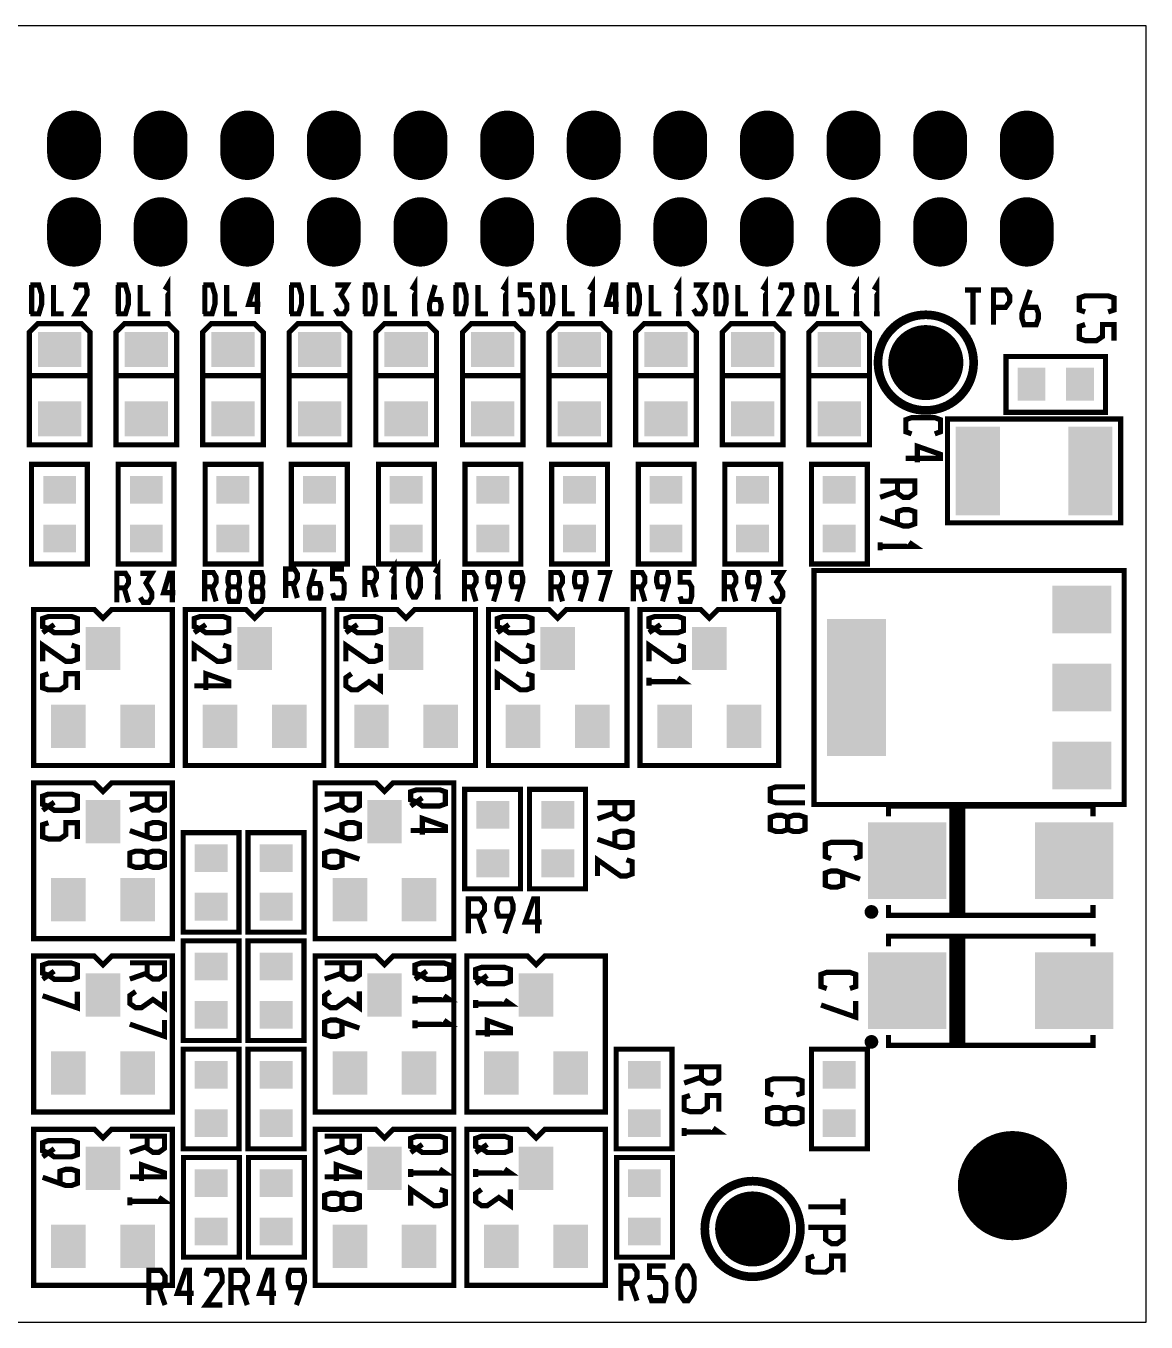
# Model space of a CAD drawing. Extents: x 40 to 180, y 103 to 200.
# Drawn here: x 147.41 to 180.26, y 162.45 to 200.45 of the extents above; entities that cross this region are included whole.
import ezdxf

# ---------------------------------------------------------------- set-up
doc = ezdxf.new("R2010")
doc.units = 0
doc.header["$MEASUREMENT"] = 0
doc.layers.get('0').update_dxf_attribs({"linetype": 'CONTINUOUS'})
for name, color, linetype in [('25-335-0_DRD', 7, 'CONTINUOUS'), ('25-335-0_SMT', 253, 'CONTINUOUS'), ('25-335-0_SST', 1, 'CONTINUOUS'), ('THRUHOLE_NPT', 13, 'CONTINUOUS')]:
    doc.layers.add(name, color=color, linetype=linetype)

# ---------------------------------------------------------------- blocks, each defined once
blk = doc.blocks.new('RECTANGLE_2')
blk.add_solid([(0.4826, 0.4064), (0.4826, -0.4064), (-0.4826, 0.4064), (-0.4826, -0.4064)])
blk = doc.blocks.new('RECTANGLE_3')
blk.add_solid([(0.6477, 1.30048), (0.6477, -1.30048), (-0.6477, 1.30048), (-0.6477, -1.30048)])
blk = doc.blocks.new('RECTANGLE_4')
blk.add_solid([(0.4064, 0.4826), (0.4064, -0.4826), (-0.4064, 0.4826), (-0.4064, -0.4826)])
blk = doc.blocks.new('RECTANGLE_5')
blk.add_solid([(1.14935, 1.12522), (1.14935, -1.12522), (-1.14935, 1.12522), (-1.14935, -1.12522)])
blk = doc.blocks.new('RECTANGLE_6')
blk.add_solid([(0.63627, 0.51308), (0.63627, -0.51308), (-0.63627, 0.51308), (-0.63627, -0.51308)])
blk = doc.blocks.new('OBLONG_13')
at = {"const_width": 1.5748}
blk.add_lwpolyline([(0, 0.2286), (0, -0.2286)], dxfattribs=at)
at = {"const_width": 0.7874}
for points in [[(-0.3937, 0.2286, 1), (0.3937, 0.2286, 1)], [(-0.3937, -0.2286, 1), (0.3937, -0.2286, 1)]]:
    blk.add_lwpolyline(points, format="xyb", close=True, dxfattribs=at)
blk = doc.blocks.new('RECTANGLE_17')
blk.add_solid([(0.508, 0.635), (0.508, -0.635), (-0.508, 0.635), (-0.508, -0.635)])
blk = doc.blocks.new('ROUND_19')
at = {"const_width": 1.09982}
blk.add_lwpolyline([(-0.54991, 0, 1), (0.54991, 0, 1)], format="xyb", close=True, dxfattribs=at)
blk = doc.blocks.new('RECTANGLE_22')
blk.add_solid([(0.8636, 2.0066), (0.8636, -2.0066), (-0.8636, 2.0066), (-0.8636, -2.0066)])
blk = doc.blocks.new('RECTANGLE_25')
blk.add_solid([(0.8636, 0.6985), (0.8636, -0.6985), (-0.8636, 0.6985), (-0.8636, -0.6985)])
blk = doc.blocks.new('ROUND_1')
at = {"const_width": 1.6002}
blk.add_lwpolyline([(-0.8001, 0, 1), (0.8001, 0, 1)], format="xyb", close=True, dxfattribs=at)

msp = doc.modelspace()

# ---------------------------------------------------------------- linework, layer by layer
at = {"layer": '25-335-0_DRD'}
for p, q in [((180.259, 200.451), (40.259, 200.451)), ((180.259, 162.45), (180.259, 200.451)), ((40.259, 162.45), (180.259, 162.45))]:
    msp.add_line(p, q, dxfattribs=at)
at = {"layer": '25-335-0_SST', "const_width": 0.152}
for points in [[(151.572, 192.008), (151.572, 192.854), (151.488, 192.714)], [(158.811, 192.008), (158.811, 192.854), (158.727, 192.714)], [(161.478, 192.008), (161.478, 192.854), (161.394, 192.714)], [(164.018, 192.008), (164.018, 192.854), (163.934, 192.714)], [(166.558, 192.008), (166.558, 192.854), (166.474, 192.714)], [(169.098, 192.008), (169.098, 192.854), (169.014, 192.714)], [(171.765, 192.008), (171.765, 192.854), (171.681, 192.714)], [(172.365, 192.008), (172.365, 192.854), (172.281, 192.714)], [(147.534, 192.008), (147.788, 192.008), (147.872, 192.29), (147.872, 192.572), (147.788, 192.854), (147.534, 192.854)], [(147.577, 192.008), (147.577, 192.854)], [(148.517, 192.008), (148.219, 192.008), (148.219, 192.854)], [(149.202, 192.008), (148.862, 192.008), (149.202, 192.572), (149.202, 192.714), (149.159, 192.854), (148.905, 192.854), (148.862, 192.714)], [(150.074, 192.008), (150.328, 192.008), (150.412, 192.29), (150.412, 192.572), (150.328, 192.854), (150.074, 192.854)], [(150.117, 192.008), (150.117, 192.854)], [(151.057, 192.008), (150.759, 192.008), (150.759, 192.854)], [(152.614, 192.008), (152.868, 192.008), (152.952, 192.29), (152.952, 192.572), (152.868, 192.854), (152.614, 192.854)], [(152.657, 192.008), (152.657, 192.854)], [(153.597, 192.008), (153.299, 192.008), (153.299, 192.854)], [(154.282, 192.29), (153.942, 192.29), (154.112, 192.854), (154.196, 192.854), (154.196, 192.008)], [(155.154, 192.008), (155.408, 192.008), (155.492, 192.29), (155.492, 192.572), (155.408, 192.854), (155.154, 192.854)], [(155.197, 192.008), (155.197, 192.854)], [(156.137, 192.008), (155.839, 192.008), (155.839, 192.854)], [(156.482, 192.15), (156.568, 192.008), (156.736, 192.008), (156.822, 192.15), (156.822, 192.29), (156.652, 192.572), (156.822, 192.854), (156.482, 192.854)], [(157.313, 192.008), (157.567, 192.008), (157.651, 192.29), (157.651, 192.572), (157.567, 192.854), (157.313, 192.854)], [(157.356, 192.008), (157.356, 192.854)], [(158.296, 192.008), (157.998, 192.008), (157.998, 192.854)], [(159.284, 192.432), (159.538, 192.432), (159.581, 192.29), (159.581, 192.15), (159.538, 192.008), (159.284, 192.008), (159.243, 192.15), (159.243, 192.29), (159.411, 192.854)], [(159.98, 192.008), (160.234, 192.008), (160.318, 192.29), (160.318, 192.572), (160.234, 192.854), (159.98, 192.854)], [(160.023, 192.008), (160.023, 192.854)], [(160.963, 192.008), (160.665, 192.008), (160.665, 192.854)], [(161.91, 192.15), (161.951, 192.008), (162.205, 192.008), (162.248, 192.15), (162.248, 192.432), (162.164, 192.572), (161.91, 192.572), (161.91, 192.854), (162.248, 192.854)], [(162.52, 192.008), (162.774, 192.008), (162.858, 192.29), (162.858, 192.572), (162.774, 192.854), (162.52, 192.854)], [(162.563, 192.008), (162.563, 192.854)], [(163.503, 192.008), (163.205, 192.008), (163.205, 192.854)], [(164.788, 192.29), (164.45, 192.29), (164.618, 192.854), (164.704, 192.854), (164.704, 192.008)], [(165.06, 192.008), (165.314, 192.008), (165.398, 192.29), (165.398, 192.572), (165.314, 192.854), (165.06, 192.854)], [(165.103, 192.008), (165.103, 192.854)], [(166.043, 192.008), (165.745, 192.008), (165.745, 192.854)], [(166.99, 192.15), (167.074, 192.008), (167.244, 192.008), (167.328, 192.15), (167.328, 192.29), (167.158, 192.572), (167.328, 192.854), (166.99, 192.854)], [(167.6, 192.008), (167.854, 192.008), (167.938, 192.29), (167.938, 192.572), (167.854, 192.854), (167.6, 192.854)], [(167.643, 192.008), (167.643, 192.854)], [(168.583, 192.008), (168.285, 192.008), (168.285, 192.854)], [(169.868, 192.008), (169.53, 192.008), (169.868, 192.572), (169.868, 192.714), (169.825, 192.854), (169.571, 192.854), (169.53, 192.714)], [(170.267, 192.008), (170.521, 192.008), (170.605, 192.29), (170.605, 192.572), (170.521, 192.854), (170.267, 192.854)], [(170.31, 192.008), (170.31, 192.854)], [(171.25, 192.008), (170.952, 192.008), (170.952, 192.854)], [(175.42, 192.709), (174.945, 192.709)], [(175.182, 191.693), (175.182, 192.709)], [(175.784, 192.201), (176.139, 192.201), (176.259, 192.371), (176.259, 192.539), (176.139, 192.709), (175.784, 192.709), (175.784, 191.693)], [(176.68, 192.201), (177.036, 192.201), (177.097, 192.031), (177.097, 191.863), (177.036, 191.693), (176.68, 191.693), (176.622, 191.863), (176.622, 192.031), (176.858, 192.709)], [(178.471, 192.064), (178.301, 192.122), (178.301, 192.478), (178.471, 192.536), (179.147, 192.536), (179.317, 192.478), (179.317, 192.122), (179.147, 192.064)], [(151.656, 192.008), (151.488, 192.008)], [(158.895, 192.008), (158.727, 192.008)], [(161.562, 192.008), (161.394, 192.008)], [(164.102, 192.008), (163.934, 192.008)], [(166.642, 192.008), (166.474, 192.008)], [(169.182, 192.008), (169.014, 192.008)], [(171.849, 192.008), (171.681, 192.008)], [(172.451, 192.008), (172.281, 192.008)], [(147.765, 191.723), (149.035, 191.723), (149.289, 191.469), (149.289, 188.167), (147.511, 188.167), (147.511, 191.469), (147.765, 191.723)], [(150.305, 191.723), (151.575, 191.723), (151.829, 191.469), (151.829, 188.167), (150.051, 188.167), (150.051, 191.469), (150.305, 191.723)], [(152.845, 191.723), (154.115, 191.723), (154.369, 191.469), (154.369, 188.167), (152.591, 188.167), (152.591, 191.469), (152.845, 191.723)], [(155.385, 191.723), (156.655, 191.723), (156.909, 191.469), (156.909, 188.167), (155.131, 188.167), (155.131, 191.469), (155.385, 191.723)], [(157.925, 191.723), (159.195, 191.723), (159.449, 191.469), (159.449, 188.167), (157.671, 188.167), (157.671, 191.469), (157.925, 191.723)], [(160.465, 191.723), (161.735, 191.723), (161.989, 191.469), (161.989, 188.167), (160.211, 188.167), (160.211, 191.469), (160.465, 191.723)], [(163.005, 191.723), (164.275, 191.723), (164.529, 191.469), (164.529, 188.167), (162.751, 188.167), (162.751, 191.469), (163.005, 191.723)], [(165.545, 191.723), (166.815, 191.723), (167.069, 191.469), (167.069, 188.167), (165.291, 188.167), (165.291, 191.469), (165.545, 191.723)], [(168.085, 191.723), (169.355, 191.723), (169.609, 191.469), (169.609, 188.167), (167.831, 188.167), (167.831, 191.469), (168.085, 191.723)], [(170.625, 191.723), (171.895, 191.723), (172.149, 191.469), (172.149, 188.167), (170.371, 188.167), (170.371, 191.469), (170.625, 191.723)], [(178.471, 191.698), (178.301, 191.639), (178.301, 191.284), (178.471, 191.225), (178.809, 191.225), (178.979, 191.342), (178.979, 191.698), (179.317, 191.698), (179.317, 191.225)], [(176.149, 189.12), (179.07, 189.12), (179.07, 190.758), (176.149, 190.758), (176.149, 189.12)], [(147.511, 190.199), (149.289, 190.199)], [(150.051, 190.199), (151.829, 190.199)], [(152.591, 190.199), (154.369, 190.199)], [(155.131, 190.199), (156.909, 190.199)], [(157.671, 190.199), (159.449, 190.199)], [(160.211, 190.199), (161.989, 190.199)], [(162.751, 190.199), (164.529, 190.199)], [(165.291, 190.199), (167.069, 190.199)], [(167.831, 190.199), (169.609, 190.199)], [(170.371, 190.199), (172.149, 190.199)], [(173.383, 188.49), (173.213, 188.551), (173.213, 188.906), (173.383, 188.965), (174.061, 188.965), (174.229, 188.906), (174.229, 188.551), (174.061, 188.49)], [(174.435, 188.548), (174.435, 185.881), (179.515, 185.881), (179.515, 188.929), (174.435, 188.929), (174.435, 188.548)], [(173.553, 187.652), (173.553, 188.127), (174.229, 187.89), (174.229, 187.771), (173.213, 187.771)], [(147.574, 187.596), (147.574, 184.675), (149.213, 184.675), (149.213, 187.596), (147.574, 187.596)], [(150.114, 187.596), (150.114, 184.675), (151.753, 184.675), (151.753, 187.596), (150.114, 187.596)], [(154.305, 184.675), (154.305, 187.596), (152.667, 187.596), (152.667, 184.675), (154.305, 184.675)], [(155.194, 187.596), (155.194, 184.675), (156.833, 184.675), (156.833, 187.596), (155.194, 187.596)], [(159.385, 184.675), (159.385, 187.596), (157.747, 187.596), (157.747, 184.675), (159.385, 184.675)], [(161.925, 184.675), (161.925, 187.596), (160.287, 187.596), (160.287, 184.675), (161.925, 184.675)], [(164.465, 184.675), (164.465, 187.596), (162.827, 187.596), (162.827, 184.675), (164.465, 184.675)], [(167.005, 184.675), (167.005, 187.596), (165.367, 187.596), (165.367, 184.675), (167.005, 184.675)], [(169.545, 184.675), (169.545, 187.596), (167.907, 187.596), (167.907, 184.675), (169.545, 184.675)], [(172.085, 184.675), (172.085, 187.596), (170.447, 187.596), (170.447, 184.675), (172.085, 184.675)], [(172.969, 187.106), (172.969, 186.75), (173.137, 186.631), (173.307, 186.631), (173.477, 186.75), (173.477, 187.106), (172.461, 187.106)], [(172.969, 186.808), (172.461, 186.631)], [(172.969, 185.853), (172.969, 186.209), (173.137, 186.267), (173.307, 186.267), (173.477, 186.209), (173.477, 185.853), (173.307, 185.792), (173.137, 185.792), (172.461, 186.031)], [(172.461, 185.074), (172.461, 185.31)], [(172.461, 185.193), (173.477, 185.193), (173.307, 185.31)], [(158.202, 183.707), (158.202, 184.555), (158.118, 184.413)], [(159.489, 183.707), (159.489, 184.555), (159.406, 184.413)], [(150.076, 183.976), (150.33, 183.976), (150.417, 184.116), (150.417, 184.258), (150.33, 184.4), (150.076, 184.4), (150.076, 183.552)], [(150.762, 183.694), (150.848, 183.552), (151.016, 183.552), (151.102, 183.694), (151.102, 183.834), (150.932, 184.116), (151.102, 184.4), (150.762, 184.4)], [(151.788, 183.834), (151.448, 183.834), (151.618, 184.4), (151.702, 184.4), (151.702, 183.552)], [(152.649, 184.004), (152.903, 184.004), (152.987, 184.144), (152.987, 184.286), (152.903, 184.428), (152.649, 184.428), (152.649, 183.58)], [(153.63, 184.004), (153.673, 184.144), (153.673, 184.286), (153.63, 184.428), (153.376, 184.428), (153.335, 184.286), (153.335, 184.144), (153.376, 184.004), (153.63, 184.004), (153.673, 183.862), (153.673, 183.722), (153.63, 183.58), (153.376, 183.58), (153.335, 183.722), (153.335, 183.862), (153.376, 184.004)], [(154.315, 184.004), (154.359, 184.144), (154.359, 184.286), (154.315, 184.428), (154.061, 184.428), (154.021, 184.286), (154.021, 184.144), (154.061, 184.004), (154.315, 184.004), (154.359, 183.862), (154.359, 183.722), (154.315, 183.58), (154.061, 183.58), (154.021, 183.722), (154.021, 183.862), (154.061, 184.004)], [(155.029, 184.103), (155.283, 184.103), (155.37, 184.243), (155.37, 184.385), (155.283, 184.527), (155.029, 184.527), (155.029, 183.679)], [(155.758, 184.103), (156.012, 184.103), (156.055, 183.961), (156.055, 183.821), (156.012, 183.679), (155.758, 183.679), (155.715, 183.821), (155.715, 183.961), (155.885, 184.527)], [(156.401, 183.821), (156.444, 183.679), (156.698, 183.679), (156.741, 183.821), (156.741, 184.103), (156.655, 184.243), (156.401, 184.243), (156.401, 184.527), (156.741, 184.527)], [(157.348, 184.131), (157.602, 184.131), (157.686, 184.271), (157.686, 184.413), (157.602, 184.555), (157.348, 184.555), (157.348, 183.707)], [(158.76, 183.707), (158.677, 183.849), (158.633, 183.989), (158.633, 184.271), (158.677, 184.413), (158.76, 184.555), (158.847, 184.555), (158.931, 184.413), (158.974, 184.271), (158.974, 183.989), (158.931, 183.849), (158.847, 183.707), (158.76, 183.707)], [(160.269, 184.004), (160.523, 184.004), (160.607, 184.144), (160.607, 184.286), (160.523, 184.428), (160.269, 184.428), (160.269, 183.58)], [(161.25, 184.004), (160.996, 184.004), (160.955, 184.144), (160.955, 184.286), (160.996, 184.428), (161.25, 184.428), (161.293, 184.286), (161.293, 184.144), (161.123, 183.58)], [(161.935, 184.004), (161.681, 184.004), (161.641, 184.144), (161.641, 184.286), (161.681, 184.428), (161.935, 184.428), (161.979, 184.286), (161.979, 184.144), (161.808, 183.58)], [(162.809, 184.004), (163.063, 184.004), (163.147, 184.144), (163.147, 184.286), (163.063, 184.428), (162.809, 184.428), (162.809, 183.58)], [(163.79, 184.004), (163.536, 184.004), (163.495, 184.144), (163.495, 184.286), (163.536, 184.428), (163.79, 184.428), (163.833, 184.286), (163.833, 184.144), (163.663, 183.58)], [(164.265, 183.58), (164.519, 184.428), (164.181, 184.428)], [(165.222, 184.004), (165.476, 184.004), (165.56, 184.144), (165.56, 184.286), (165.476, 184.428), (165.222, 184.428), (165.222, 183.58)], [(166.203, 184.004), (165.949, 184.004), (165.908, 184.144), (165.908, 184.286), (165.949, 184.428), (166.203, 184.428), (166.246, 184.286), (166.246, 184.144), (166.076, 183.58)], [(166.594, 183.722), (166.634, 183.58), (166.888, 183.58), (166.932, 183.722), (166.932, 184.004), (166.848, 184.144), (166.594, 184.144), (166.594, 184.428), (166.932, 184.428)], [(167.889, 184.004), (168.143, 184.004), (168.227, 184.144), (168.227, 184.286), (168.143, 184.428), (167.889, 184.428), (167.889, 183.58)], [(168.87, 184.004), (168.616, 184.004), (168.575, 184.144), (168.575, 184.286), (168.616, 184.428), (168.87, 184.428), (168.913, 184.286), (168.913, 184.144), (168.743, 183.58)], [(169.261, 183.722), (169.345, 183.58), (169.515, 183.58), (169.599, 183.722), (169.599, 183.862), (169.428, 184.144), (169.599, 184.428), (169.261, 184.428)], [(179.616, 177.626), (179.616, 184.484), (170.523, 184.484), (170.523, 177.626), (179.616, 177.626)], [(150.29, 183.976), (150.417, 183.552)], [(152.86, 184.004), (152.987, 183.58)], [(155.243, 184.103), (155.37, 183.679)], [(157.559, 184.131), (157.686, 183.707)], [(160.48, 184.004), (160.607, 183.58)], [(163.02, 184.004), (163.147, 183.58)], [(165.433, 184.004), (165.56, 183.58)], [(168.1, 184.004), (168.227, 183.58)], [(158.288, 183.707), (158.118, 183.707)], [(159.573, 183.707), (159.406, 183.707)], [(147.638, 178.769), (151.702, 178.769), (151.702, 183.341), (149.924, 183.341), (149.67, 183.087), (149.416, 183.341), (147.638, 183.341), (147.638, 178.769)], [(148.07, 183.136), (147.899, 183.077), (147.899, 182.838), (148.07, 182.78), (148.24, 182.661), (148.748, 182.661), (148.915, 182.722), (148.915, 183.077), (148.748, 183.136), (148.07, 183.136)], [(152.083, 178.769), (156.147, 178.769), (156.147, 183.341), (154.369, 183.341), (154.115, 183.087), (153.861, 183.341), (152.083, 183.341), (152.083, 178.769)], [(152.515, 183.136), (152.344, 183.077), (152.344, 182.838), (152.515, 182.78), (152.685, 182.661), (153.193, 182.661), (153.36, 182.722), (153.36, 183.077), (153.193, 183.136), (152.515, 183.136)], [(156.528, 178.769), (160.592, 178.769), (160.592, 183.341), (158.814, 183.341), (158.56, 183.087), (158.306, 183.341), (156.528, 183.341), (156.528, 178.769)], [(156.96, 183.136), (156.789, 183.077), (156.789, 182.838), (156.96, 182.78), (157.13, 182.661), (157.638, 182.661), (157.805, 182.722), (157.805, 183.077), (157.638, 183.136), (156.96, 183.136)], [(160.973, 178.769), (165.037, 178.769), (165.037, 183.341), (163.259, 183.341), (163.005, 183.087), (162.751, 183.341), (160.973, 183.341), (160.973, 178.769)], [(161.405, 183.136), (161.234, 183.077), (161.234, 182.838), (161.405, 182.78), (161.575, 182.661), (162.083, 182.661), (162.25, 182.722), (162.25, 183.077), (162.083, 183.136), (161.405, 183.136)], [(165.418, 178.769), (169.482, 178.769), (169.482, 183.341), (167.704, 183.341), (167.45, 183.087), (167.196, 183.341), (165.418, 183.341), (165.418, 178.769)], [(165.85, 183.136), (165.679, 183.077), (165.679, 182.838), (165.85, 182.78), (166.02, 182.661), (166.528, 182.661), (166.695, 182.722), (166.695, 183.077), (166.528, 183.136), (165.85, 183.136)], [(148.24, 182.899), (147.899, 182.661)], [(152.685, 182.899), (152.344, 182.661)], [(157.13, 182.899), (156.789, 182.661)], [(161.575, 182.899), (161.234, 182.661)], [(166.02, 182.899), (165.679, 182.661)], [(147.899, 181.822), (147.899, 182.297), (148.578, 181.822), (148.748, 181.822), (148.915, 181.883), (148.915, 182.239), (148.748, 182.297)], [(152.344, 181.822), (152.344, 182.297), (153.023, 181.822), (153.193, 181.822), (153.36, 181.883), (153.36, 182.239), (153.193, 182.297)], [(156.789, 181.822), (156.789, 182.297), (157.468, 181.822), (157.638, 181.822), (157.805, 181.883), (157.805, 182.239), (157.638, 182.297)], [(161.234, 181.822), (161.234, 182.297), (161.913, 181.822), (162.083, 181.822), (162.25, 181.883), (162.25, 182.239), (162.083, 182.297)], [(165.679, 181.822), (165.679, 182.297), (166.358, 181.822), (166.528, 181.822), (166.695, 181.883), (166.695, 182.239), (166.528, 182.297)], [(148.07, 181.459), (147.899, 181.401), (147.899, 181.045), (148.07, 180.984), (148.407, 180.984), (148.578, 181.104), (148.578, 181.459), (148.915, 181.459), (148.915, 180.984)], [(152.685, 180.984), (152.685, 181.459), (153.36, 181.223), (153.36, 181.104), (152.344, 181.104)], [(156.96, 181.459), (156.789, 181.34), (156.789, 181.104), (156.96, 180.984), (157.13, 180.984), (157.468, 181.223), (157.805, 180.984), (157.805, 181.459)], [(161.234, 180.984), (161.234, 181.459), (161.913, 180.984), (162.083, 180.984), (162.25, 181.045), (162.25, 181.401), (162.083, 181.459)], [(165.679, 181.104), (165.679, 181.34)], [(165.679, 181.223), (166.695, 181.223), (166.528, 181.34)], [(147.638, 173.689), (151.702, 173.689), (151.702, 178.261), (149.924, 178.261), (149.67, 178.007), (149.416, 178.261), (147.638, 178.261), (147.638, 173.689)], [(155.893, 173.689), (159.957, 173.689), (159.957, 178.261), (158.179, 178.261), (157.925, 178.007), (157.671, 178.261), (155.893, 178.261), (155.893, 173.689)], [(148.07, 177.929), (147.899, 177.87), (147.899, 177.631), (148.07, 177.573), (148.24, 177.454), (148.748, 177.454), (148.915, 177.515), (148.915, 177.87), (148.748, 177.929), (148.07, 177.929)], [(150.965, 177.934), (150.965, 177.578), (151.135, 177.459), (151.306, 177.459), (151.473, 177.578), (151.473, 177.934), (150.457, 177.934)], [(156.68, 177.934), (156.68, 177.578), (156.85, 177.459), (157.021, 177.459), (157.188, 177.578), (157.188, 177.934), (156.172, 177.934)], [(158.865, 178.056), (158.694, 177.997), (158.694, 177.758), (158.865, 177.7), (159.035, 177.581), (159.543, 177.581), (159.71, 177.642), (159.71, 177.997), (159.543, 178.056), (158.865, 178.056)], [(159.035, 177.819), (158.694, 177.581)], [(160.274, 178.071), (160.274, 175.15), (161.913, 175.15), (161.913, 178.071), (160.274, 178.071)], [(162.179, 178.071), (162.179, 175.15), (163.818, 175.15), (163.818, 178.071), (162.179, 178.071)], [(170.257, 177.672), (169.411, 177.672), (169.241, 177.73), (169.241, 178.086), (169.411, 178.144), (170.257, 178.144)], [(148.24, 177.692), (147.899, 177.454)], [(150.965, 177.636), (150.457, 177.459)], [(156.68, 177.636), (156.172, 177.459)], [(164.681, 177.68), (164.681, 177.324), (164.851, 177.205), (165.022, 177.205), (165.189, 177.324), (165.189, 177.68), (164.173, 177.68)], [(172.705, 177.276), (172.705, 177.575), (178.705, 177.575), (178.705, 177.276)], [(174.879, 177.563), (174.562, 177.563), (174.562, 174.388)], [(174.879, 177.507), (174.562, 177.507)], [(174.663, 177.563), (174.663, 174.388)], [(174.801, 177.563), (174.801, 174.388)], [(174.879, 177.563), (174.879, 174.388)], [(148.07, 177.09), (147.899, 177.032), (147.899, 176.676), (148.07, 176.615), (148.407, 176.615), (148.578, 176.735), (148.578, 177.09), (148.915, 177.09), (148.915, 176.615)], [(150.965, 176.681), (150.965, 177.037), (151.135, 177.095), (151.306, 177.095), (151.473, 177.037), (151.473, 176.681), (151.306, 176.62), (151.135, 176.62), (150.457, 176.859)], [(156.68, 176.681), (156.68, 177.037), (156.85, 177.095), (157.021, 177.095), (157.188, 177.037), (157.188, 176.681), (157.021, 176.62), (156.85, 176.62), (156.172, 176.859)], [(159.035, 176.742), (159.035, 177.217), (159.71, 176.981), (159.71, 176.862), (158.694, 176.862)], [(164.681, 177.382), (164.173, 177.205)], [(169.749, 176.892), (169.919, 176.834), (170.089, 176.834), (170.257, 176.892), (170.257, 177.248), (170.089, 177.306), (169.919, 177.306), (169.749, 177.248), (169.749, 176.892), (169.581, 176.834), (169.411, 176.834), (169.241, 176.892), (169.241, 177.248), (169.411, 177.306), (169.581, 177.306), (169.749, 177.248)], [(174.879, 177.37), (174.562, 177.37)], [(174.879, 177.233), (174.562, 177.233)], [(174.879, 177.095), (174.562, 177.095)], [(152.019, 176.801), (152.019, 173.88), (153.658, 173.88), (153.658, 176.801), (152.019, 176.801)], [(153.924, 176.801), (153.924, 173.88), (155.563, 173.88), (155.563, 176.801), (153.924, 176.801)], [(164.681, 176.427), (164.681, 176.783), (164.851, 176.841), (165.022, 176.841), (165.189, 176.783), (165.189, 176.427), (165.022, 176.366), (164.851, 176.366), (164.173, 176.605)], [(174.879, 176.958), (174.562, 176.958)], [(174.879, 176.821), (174.562, 176.821)], [(174.879, 176.684), (174.562, 176.684)], [(150.965, 175.843), (151.135, 175.782), (151.306, 175.782), (151.473, 175.843), (151.473, 176.199), (151.306, 176.257), (151.135, 176.257), (150.965, 176.199), (150.965, 175.843), (150.798, 175.782), (150.627, 175.782), (150.457, 175.843), (150.457, 176.199), (150.627, 176.257), (150.798, 176.257), (150.965, 176.199)], [(156.68, 176.199), (156.68, 175.843), (156.513, 175.782), (156.342, 175.782), (156.172, 175.843), (156.172, 176.199), (156.342, 176.257), (156.513, 176.257), (157.188, 176.021)], [(171.021, 176.039), (170.853, 176.097), (170.853, 176.453), (171.021, 176.514), (171.699, 176.514), (171.869, 176.453), (171.869, 176.097), (171.699, 176.039)], [(174.879, 176.547), (174.562, 176.547)], [(174.879, 176.41), (174.562, 176.41)], [(174.879, 176.272), (174.562, 176.272)], [(164.173, 175.528), (164.173, 176.003), (164.851, 175.528), (165.022, 175.528), (165.189, 175.589), (165.189, 175.945), (165.022, 176.003)], [(174.879, 176.135), (174.562, 176.135)], [(174.879, 175.998), (174.562, 175.998)], [(171.361, 175.615), (171.361, 175.259), (171.191, 175.201), (171.021, 175.201), (170.853, 175.259), (170.853, 175.615), (171.021, 175.676), (171.191, 175.676), (171.869, 175.437)], [(174.879, 175.861), (174.562, 175.861)], [(174.879, 175.724), (174.562, 175.724)], [(174.879, 175.587), (174.562, 175.587)], [(174.879, 175.449), (174.562, 175.449)], [(174.879, 175.312), (174.562, 175.312)], [(174.879, 175.175), (174.562, 175.175)], [(160.381, 174.352), (160.737, 174.352), (160.856, 174.522), (160.856, 174.69), (160.737, 174.86), (160.381, 174.86), (160.381, 173.844)], [(161.633, 174.352), (161.278, 174.352), (161.219, 174.522), (161.219, 174.69), (161.278, 174.86), (161.633, 174.86), (161.694, 174.69), (161.694, 174.522), (161.455, 173.844)], [(162.532, 174.182), (162.057, 174.182), (162.294, 174.86), (162.413, 174.86), (162.413, 173.844)], [(174.879, 175.038), (174.562, 175.038)], [(174.879, 174.901), (174.562, 174.901)], [(174.879, 174.764), (174.562, 174.764)], [(160.678, 174.352), (160.856, 173.844)], [(172.327, 174.451), (172.083, 174.451)], [(172.253, 174.588), (172.154, 174.588)], [(172.182, 174.596), (172.182, 174.352)], [(172.319, 174.525), (172.319, 174.426)], [(172.705, 174.675), (172.705, 174.375), (178.705, 174.375), (178.705, 174.675)], [(174.879, 174.627), (174.562, 174.627)], [(174.879, 174.489), (174.562, 174.489)], [(174.879, 174.388), (174.562, 174.388)], [(152.019, 173.626), (152.019, 170.705), (153.658, 170.705), (153.658, 173.626), (152.019, 173.626)], [(153.924, 173.626), (153.924, 170.705), (155.563, 170.705), (155.563, 173.626), (153.924, 173.626)], [(172.705, 173.466), (172.705, 173.765), (178.705, 173.765), (178.705, 173.466)], [(174.879, 173.753), (174.562, 173.753), (174.562, 170.578)], [(174.879, 173.697), (174.562, 173.697)], [(174.663, 173.753), (174.663, 170.578)], [(174.801, 173.753), (174.801, 170.578)], [(174.879, 173.753), (174.879, 170.578)], [(174.879, 173.56), (174.562, 173.56)], [(174.879, 173.423), (174.562, 173.423)], [(174.879, 173.285), (174.562, 173.285)], [(147.638, 168.609), (151.702, 168.609), (151.702, 173.181), (149.924, 173.181), (149.67, 172.927), (149.416, 173.181), (147.638, 173.181), (147.638, 168.609)], [(148.07, 172.976), (147.899, 172.917), (147.899, 172.678), (148.07, 172.62), (148.24, 172.501), (148.748, 172.501), (148.915, 172.562), (148.915, 172.917), (148.748, 172.976), (148.07, 172.976)], [(150.965, 172.981), (150.965, 172.625), (151.135, 172.506), (151.306, 172.506), (151.473, 172.625), (151.473, 172.981), (150.457, 172.981)], [(155.893, 168.609), (159.957, 168.609), (159.957, 173.181), (158.179, 173.181), (157.925, 172.927), (157.671, 173.181), (155.893, 173.181), (155.893, 168.609)], [(156.68, 172.981), (156.68, 172.625), (156.85, 172.506), (157.021, 172.506), (157.188, 172.625), (157.188, 172.981), (156.172, 172.981)], [(158.992, 172.976), (158.821, 172.917), (158.821, 172.678), (158.992, 172.62), (159.162, 172.501), (159.67, 172.501), (159.837, 172.562), (159.837, 172.917), (159.67, 172.976), (158.992, 172.976)], [(160.338, 168.609), (164.402, 168.609), (164.402, 173.181), (162.624, 173.181), (162.37, 172.927), (162.116, 173.181), (160.338, 173.181), (160.338, 168.609)], [(160.77, 172.849), (160.599, 172.79), (160.599, 172.551), (160.77, 172.493), (160.94, 172.374), (161.448, 172.374), (161.615, 172.435), (161.615, 172.79), (161.448, 172.849), (160.77, 172.849)], [(174.879, 173.148), (174.562, 173.148)], [(174.879, 173.011), (174.562, 173.011)], [(174.879, 172.874), (174.562, 172.874)], [(148.24, 172.739), (147.899, 172.501)], [(150.965, 172.683), (150.457, 172.506)], [(156.68, 172.683), (156.172, 172.506)], [(159.162, 172.739), (158.821, 172.501)], [(160.94, 172.612), (160.599, 172.374)], [(170.894, 172.229), (170.726, 172.287), (170.726, 172.643), (170.894, 172.704), (171.572, 172.704), (171.742, 172.643), (171.742, 172.287), (171.572, 172.229)], [(174.879, 172.737), (174.562, 172.737)], [(174.879, 172.6), (174.562, 172.6)], [(174.879, 172.462), (174.562, 172.462)], [(147.899, 172.018), (148.915, 171.662), (148.915, 172.137)], [(150.627, 172.142), (150.457, 172.023), (150.457, 171.787), (150.627, 171.667), (150.798, 171.667), (151.135, 171.906), (151.473, 171.667), (151.473, 172.142)], [(156.342, 172.142), (156.172, 172.023), (156.172, 171.787), (156.342, 171.667), (156.513, 171.667), (156.85, 171.906), (157.188, 171.667), (157.188, 172.142)], [(174.879, 172.325), (174.562, 172.325)], [(174.879, 172.188), (174.562, 172.188)], [(158.821, 171.782), (158.821, 172.018)], [(158.821, 171.901), (159.837, 171.901), (159.67, 172.018)], [(160.599, 171.655), (160.599, 171.891)], [(160.599, 171.774), (161.615, 171.774), (161.448, 171.891)], [(170.726, 171.746), (171.742, 171.391), (171.742, 171.866)], [(174.879, 172.051), (174.562, 172.051)], [(174.879, 171.914), (174.562, 171.914)], [(174.879, 171.777), (174.562, 171.777)], [(160.94, 170.817), (160.94, 171.292), (161.615, 171.053), (161.615, 170.936), (160.599, 170.936)], [(174.879, 171.639), (174.562, 171.639)], [(174.879, 171.502), (174.562, 171.502)], [(174.879, 171.365), (174.562, 171.365)], [(150.457, 171.185), (151.473, 170.829), (151.473, 171.304)], [(156.68, 171.246), (156.68, 170.89), (156.513, 170.829), (156.342, 170.829), (156.172, 170.89), (156.172, 171.246), (156.342, 171.304), (156.513, 171.304), (157.188, 171.068)], [(158.821, 171.063), (158.821, 171.299)], [(158.821, 171.18), (159.837, 171.18), (159.67, 171.299)], [(174.879, 171.228), (174.562, 171.228)], [(174.879, 171.091), (174.562, 171.091)], [(174.879, 170.954), (174.562, 170.954)], [(172.327, 170.641), (172.083, 170.641)], [(172.253, 170.778), (172.154, 170.778)], [(172.182, 170.786), (172.182, 170.542)], [(172.319, 170.715), (172.319, 170.616)], [(172.705, 170.865), (172.705, 170.565), (178.705, 170.565), (178.705, 170.865)], [(174.879, 170.817), (174.562, 170.817)], [(174.879, 170.679), (174.562, 170.679)], [(174.879, 170.578), (174.562, 170.578)], [(152.019, 170.451), (152.019, 167.53), (153.658, 167.53), (153.658, 170.451), (152.019, 170.451)], [(153.924, 170.451), (153.924, 167.53), (155.563, 167.53), (155.563, 170.451), (153.924, 170.451)], [(164.719, 170.451), (164.719, 167.53), (166.358, 167.53), (166.358, 170.451), (164.719, 170.451)], [(172.085, 167.53), (172.085, 170.451), (170.447, 170.451), (170.447, 167.53), (172.085, 167.53)], [(167.221, 169.933), (167.221, 169.577), (167.391, 169.458), (167.562, 169.458), (167.729, 169.577), (167.729, 169.933), (166.713, 169.933)], [(167.221, 169.635), (166.713, 169.458)], [(169.327, 169.105), (169.159, 169.166), (169.159, 169.521), (169.327, 169.58), (170.005, 169.58), (170.175, 169.521), (170.175, 169.166), (170.005, 169.105)], [(166.883, 169.094), (166.713, 169.036), (166.713, 168.68), (166.883, 168.619), (167.221, 168.619), (167.391, 168.739), (167.391, 169.094), (167.729, 169.094), (167.729, 168.619)], [(169.667, 168.327), (169.835, 168.266), (170.005, 168.266), (170.175, 168.327), (170.175, 168.683), (170.005, 168.741), (169.835, 168.741), (169.667, 168.683), (169.667, 168.327), (169.497, 168.266), (169.327, 168.266), (169.159, 168.327), (169.159, 168.683), (169.327, 168.741), (169.497, 168.741), (169.667, 168.683)], [(147.638, 163.529), (151.702, 163.529), (151.702, 168.101), (149.924, 168.101), (149.67, 167.847), (149.416, 168.101), (147.638, 168.101), (147.638, 163.529)], [(150.965, 167.901), (150.965, 167.545), (151.135, 167.426), (151.306, 167.426), (151.473, 167.545), (151.473, 167.901), (150.457, 167.901)], [(155.893, 163.529), (159.957, 163.529), (159.957, 168.101), (158.179, 168.101), (157.925, 167.847), (157.671, 168.101), (155.893, 168.101), (155.893, 163.529)], [(156.68, 167.901), (156.68, 167.545), (156.85, 167.426), (157.021, 167.426), (157.188, 167.545), (157.188, 167.901), (156.172, 167.901)], [(158.865, 167.896), (158.694, 167.837), (158.694, 167.598), (158.865, 167.54), (159.035, 167.421), (159.543, 167.421), (159.71, 167.482), (159.71, 167.837), (159.543, 167.896), (158.865, 167.896)], [(160.338, 163.529), (164.402, 163.529), (164.402, 168.101), (162.624, 168.101), (162.37, 167.847), (162.116, 168.101), (160.338, 168.101), (160.338, 163.529)], [(160.77, 167.896), (160.599, 167.837), (160.599, 167.598), (160.77, 167.54), (160.94, 167.421), (161.448, 167.421), (161.615, 167.482), (161.615, 167.837), (161.448, 167.896), (160.77, 167.896)], [(166.713, 167.901), (166.713, 168.137)], [(166.713, 168.02), (167.729, 168.02), (167.562, 168.137)], [(148.07, 167.769), (147.899, 167.71), (147.899, 167.471), (148.07, 167.413), (148.24, 167.294), (148.748, 167.294), (148.915, 167.355), (148.915, 167.71), (148.748, 167.769), (148.07, 167.769)], [(148.24, 167.532), (147.899, 167.294)], [(150.965, 167.603), (150.457, 167.426)], [(156.68, 167.603), (156.172, 167.426)], [(159.035, 167.659), (158.694, 167.421)], [(160.94, 167.659), (160.599, 167.421)], [(153.67, 164.355), (153.67, 167.276), (152.032, 167.276), (152.032, 164.355), (153.67, 164.355)], [(155.575, 164.355), (155.575, 167.276), (153.937, 167.276), (153.937, 164.355), (155.575, 164.355)], [(166.37, 164.355), (166.37, 167.276), (164.732, 167.276), (164.732, 164.355), (166.37, 164.355)], [(148.407, 166.516), (148.407, 166.872), (148.578, 166.93), (148.748, 166.93), (148.915, 166.872), (148.915, 166.516), (148.748, 166.455), (148.578, 166.455), (147.899, 166.694)], [(150.798, 166.587), (150.798, 167.062), (151.473, 166.826), (151.473, 166.707), (150.457, 166.707)], [(156.513, 166.587), (156.513, 167.062), (157.188, 166.826), (157.188, 166.707), (156.172, 166.707)], [(158.694, 166.702), (158.694, 166.938)], [(158.694, 166.821), (159.71, 166.821), (159.543, 166.938)], [(160.599, 166.702), (160.599, 166.938)], [(160.599, 166.821), (161.615, 166.821), (161.448, 166.938)], [(158.694, 165.864), (158.694, 166.339), (159.373, 165.864), (159.543, 165.864), (159.71, 165.924), (159.71, 166.28), (159.543, 166.339)], [(150.457, 165.869), (150.457, 166.107)], [(150.457, 165.988), (151.473, 165.988), (151.306, 166.107)], [(156.68, 165.81), (156.85, 165.752), (157.021, 165.752), (157.188, 165.81), (157.188, 166.166), (157.021, 166.224), (156.85, 166.224), (156.68, 166.166), (156.68, 165.81), (156.513, 165.752), (156.342, 165.752), (156.172, 165.81), (156.172, 166.166), (156.342, 166.224), (156.513, 166.224), (156.68, 166.166)], [(160.77, 166.339), (160.599, 166.219), (160.599, 165.983), (160.77, 165.864), (160.94, 165.864), (161.278, 166.102), (161.615, 165.864), (161.615, 166.339)], [(171.372, 165.589), (171.372, 166.064)], [(170.356, 165.828), (171.372, 165.828)], [(170.864, 165.226), (170.864, 164.87), (171.034, 164.751), (171.204, 164.751), (171.372, 164.87), (171.372, 165.226), (170.356, 165.226)], [(164.856, 163.585), (165.212, 163.585), (165.331, 163.755), (165.331, 163.926), (165.212, 164.093), (164.856, 164.093), (164.856, 163.077)], [(165.695, 163.247), (165.756, 163.077), (166.111, 163.077), (166.17, 163.247), (166.17, 163.585), (166.05, 163.755), (165.695, 163.755), (165.695, 164.093), (166.17, 164.093)], [(166.711, 163.077), (166.594, 163.247), (166.533, 163.418), (166.533, 163.755), (166.594, 163.926), (166.711, 164.093), (166.83, 164.093), (166.949, 163.926), (167.008, 163.755), (167.008, 163.418), (166.949, 163.247), (166.83, 163.077), (166.711, 163.077)], [(170.526, 164.388), (170.356, 164.329), (170.356, 163.974), (170.526, 163.913), (170.864, 163.913), (171.034, 164.032), (171.034, 164.388), (171.372, 164.388), (171.372, 163.913)], [(151.013, 163.458), (151.369, 163.458), (151.488, 163.628), (151.488, 163.799), (151.369, 163.966), (151.013, 163.966), (151.013, 162.95)], [(152.327, 163.291), (151.852, 163.291), (152.09, 163.966), (152.207, 163.966), (152.207, 162.95)], [(153.165, 162.95), (152.69, 162.95), (153.165, 163.628), (153.165, 163.799), (153.106, 163.966), (152.751, 163.966), (152.69, 163.799)], [(153.426, 163.458), (153.782, 163.458), (153.901, 163.628), (153.901, 163.799), (153.782, 163.966), (153.426, 163.966), (153.426, 162.95)], [(154.74, 163.291), (154.265, 163.291), (154.503, 163.966), (154.62, 163.966), (154.62, 162.95)], [(155.519, 163.458), (155.164, 163.458), (155.103, 163.628), (155.103, 163.799), (155.164, 163.966), (155.519, 163.966), (155.578, 163.799), (155.578, 163.628), (155.342, 162.95)], [(151.311, 163.458), (151.488, 162.95)], [(153.724, 163.458), (153.901, 162.95)], [(165.154, 163.585), (165.331, 163.077)]]:
    msp.add_lwpolyline(points, dxfattribs=at)
at = {"layer": '25-335-0_SST'}
for points, const_width in [([(173.8, 191.982, 0.414214), (172.398, 190.58)], 0.254), ([(175.202, 190.58, 0.414214), (173.8, 191.982)], 0.254), ([(172.398, 190.58, 0.414214), (173.8, 189.178)], 0.254), ([(173.8, 189.178, 0.414214), (175.202, 190.58)], 0.254), ([(172.205, 174.599, 0.414214), (172.08, 174.474)], 0.152), ([(172.08, 174.474, 0.414214), (172.205, 174.35)], 0.152), ([(172.329, 174.474, 0.414214), (172.205, 174.599)], 0.152), ([(172.205, 174.35, 0.414214), (172.329, 174.474)], 0.152), ([(172.205, 170.789, 0.414214), (172.08, 170.664)], 0.152), ([(172.08, 170.664, 0.414214), (172.205, 170.54)], 0.152), ([(172.329, 170.664, 0.414214), (172.205, 170.789)], 0.152), ([(172.205, 170.54, 0.414214), (172.329, 170.664)], 0.152), ([(168.72, 166.582, 0.414214), (167.318, 165.18)], 0.254), ([(170.122, 165.18, 0.414214), (168.72, 166.582)], 0.254), ([(167.318, 165.18, 0.414214), (168.72, 163.778)], 0.254), ([(168.72, 163.778, 0.414214), (170.122, 165.18)], 0.254)]:
    msp.add_lwpolyline(points, format="xyb", dxfattribs=dict(at, const_width=const_width))

# ---------------------------------------------------------------- block references
at = {"layer": '25-335-0_SMT'}
for name, p in [('OBLONG_13', (148.819, 196.951)), ('OBLONG_13', (151.359, 196.951)), ('OBLONG_13', (153.899, 196.951)), ('OBLONG_13', (156.439, 196.951)), ('OBLONG_13', (158.979, 196.951)), ('OBLONG_13', (161.519, 196.951)), ('OBLONG_13', (164.059, 196.951)), ('OBLONG_13', (166.599, 196.951)), ('OBLONG_13', (169.139, 196.951)), ('OBLONG_13', (171.679, 196.951)), ('OBLONG_13', (174.219, 196.951)), ('OBLONG_13', (176.759, 196.951)), ('OBLONG_13', (148.819, 194.411)), ('OBLONG_13', (151.359, 194.411)), ('OBLONG_13', (153.899, 194.411)), ('OBLONG_13', (156.439, 194.411)), ('OBLONG_13', (158.979, 194.411)), ('OBLONG_13', (161.519, 194.411)), ('OBLONG_13', (164.059, 194.411)), ('OBLONG_13', (166.599, 194.411)), ('OBLONG_13', (169.139, 194.411)), ('OBLONG_13', (171.679, 194.411)), ('OBLONG_13', (174.219, 194.411)), ('OBLONG_13', (176.759, 194.411)), ('ROUND_19', (173.8, 190.58)), ('RECTANGLE_6', (148.4, 190.961)), ('RECTANGLE_6', (150.94, 190.961)), ('RECTANGLE_6', (153.48, 190.961)), ('RECTANGLE_6', (156.02, 190.961)), ('RECTANGLE_6', (158.56, 190.961)), ('RECTANGLE_6', (161.1, 190.961)), ('RECTANGLE_6', (163.64, 190.961)), ('RECTANGLE_6', (166.18, 190.961)), ('RECTANGLE_6', (168.72, 190.961)), ('RECTANGLE_6', (171.26, 190.961)), ('RECTANGLE_4', (176.899, 189.945)), ('RECTANGLE_4', (178.321, 189.945)), ('RECTANGLE_6', (148.4, 188.929)), ('RECTANGLE_6', (150.94, 188.929)), ('RECTANGLE_6', (153.48, 188.929)), ('RECTANGLE_6', (156.02, 188.929)), ('RECTANGLE_6', (158.56, 188.929)), ('RECTANGLE_6', (161.1, 188.929)), ('RECTANGLE_6', (163.64, 188.929)), ('RECTANGLE_6', (166.18, 188.929)), ('RECTANGLE_6', (168.72, 188.929)), ('RECTANGLE_6', (171.26, 188.929)), ('RECTANGLE_3', (175.324, 187.405)), ('RECTANGLE_3', (178.626, 187.405)), ('RECTANGLE_2', (148.4, 186.846)), ('RECTANGLE_2', (150.94, 186.846)), ('RECTANGLE_2', (153.48, 186.846)), ('RECTANGLE_2', (156.02, 186.846)), ('RECTANGLE_2', (158.56, 186.846)), ('RECTANGLE_2', (161.1, 186.846)), ('RECTANGLE_2', (163.64, 186.846)), ('RECTANGLE_2', (166.18, 186.846)), ('RECTANGLE_2', (168.72, 186.846)), ('RECTANGLE_2', (171.26, 186.846)), ('RECTANGLE_2', (148.4, 185.424)), ('RECTANGLE_2', (150.94, 185.424)), ('RECTANGLE_2', (153.48, 185.424)), ('RECTANGLE_2', (156.02, 185.424)), ('RECTANGLE_2', (158.56, 185.424)), ('RECTANGLE_2', (161.1, 185.424)), ('RECTANGLE_2', (163.64, 185.424)), ('RECTANGLE_2', (166.18, 185.424)), ('RECTANGLE_2', (168.72, 185.424)), ('RECTANGLE_2', (171.26, 185.424)), ('RECTANGLE_25', (178.372, 183.341)), ('RECTANGLE_17', (149.67, 182.198)), ('RECTANGLE_17', (154.115, 182.198)), ('RECTANGLE_17', (158.56, 182.198)), ('RECTANGLE_17', (163.005, 182.198)), ('RECTANGLE_17', (167.45, 182.198)), ('RECTANGLE_22', (171.768, 181.055)), ('RECTANGLE_25', (178.372, 181.055)), ('RECTANGLE_17', (148.654, 179.912)), ('RECTANGLE_17', (150.686, 179.912)), ('RECTANGLE_17', (153.099, 179.912)), ('RECTANGLE_17', (155.131, 179.912)), ('RECTANGLE_17', (157.544, 179.912)), ('RECTANGLE_17', (159.576, 179.912)), ('RECTANGLE_17', (161.989, 179.912)), ('RECTANGLE_17', (164.021, 179.912)), ('RECTANGLE_17', (166.434, 179.912)), ('RECTANGLE_17', (168.466, 179.912)), ('RECTANGLE_25', (178.372, 178.769)), ('RECTANGLE_17', (149.67, 177.118)), ('RECTANGLE_17', (157.925, 177.118)), ('RECTANGLE_2', (161.1, 177.321)), ('RECTANGLE_2', (163.005, 177.321)), ('RECTANGLE_5', (173.254, 175.975)), ('RECTANGLE_5', (178.153, 175.975)), ('RECTANGLE_2', (152.845, 176.051)), ('RECTANGLE_2', (154.75, 176.051)), ('RECTANGLE_2', (161.1, 175.899)), ('RECTANGLE_2', (163.005, 175.899)), ('RECTANGLE_17', (148.654, 174.832)), ('RECTANGLE_17', (150.686, 174.832)), ('RECTANGLE_17', (156.909, 174.832)), ('RECTANGLE_17', (158.941, 174.832)), ('RECTANGLE_2', (152.845, 174.629)), ('RECTANGLE_2', (154.75, 174.629)), ('RECTANGLE_5', (173.254, 172.165)), ('RECTANGLE_5', (178.153, 172.165)), ('RECTANGLE_2', (152.845, 172.876)), ('RECTANGLE_2', (154.75, 172.876)), ('RECTANGLE_17', (149.67, 172.038)), ('RECTANGLE_17', (157.925, 172.038)), ('RECTANGLE_17', (162.37, 172.038)), ('RECTANGLE_2', (152.845, 171.454)), ('RECTANGLE_2', (154.75, 171.454)), ('RECTANGLE_17', (148.654, 169.752)), ('RECTANGLE_17', (150.686, 169.752)), ('RECTANGLE_17', (156.909, 169.752)), ('RECTANGLE_17', (158.941, 169.752)), ('RECTANGLE_17', (161.354, 169.752)), ('RECTANGLE_17', (163.386, 169.752)), ('RECTANGLE_2', (152.845, 169.701)), ('RECTANGLE_2', (154.75, 169.701)), ('RECTANGLE_2', (165.545, 169.701)), ('RECTANGLE_2', (171.26, 169.701)), ('RECTANGLE_2', (152.845, 168.279)), ('RECTANGLE_2', (154.75, 168.279)), ('RECTANGLE_2', (165.545, 168.279)), ('RECTANGLE_2', (171.26, 168.279)), ('RECTANGLE_17', (149.67, 166.958)), ('RECTANGLE_17', (157.925, 166.958)), ('RECTANGLE_17', (162.37, 166.958)), ('RECTANGLE_2', (152.845, 166.526)), ('RECTANGLE_2', (154.75, 166.526)), ('RECTANGLE_2', (165.545, 166.526)), ('ROUND_19', (168.72, 165.18)), ('RECTANGLE_17', (148.654, 164.672)), ('RECTANGLE_17', (150.686, 164.672)), ('RECTANGLE_2', (152.845, 165.104)), ('RECTANGLE_2', (154.75, 165.104)), ('RECTANGLE_17', (156.909, 164.672)), ('RECTANGLE_17', (158.941, 164.672)), ('RECTANGLE_17', (161.354, 164.672)), ('RECTANGLE_17', (163.386, 164.672)), ('RECTANGLE_2', (165.545, 165.104))]:
    msp.add_blockref(name, p, dxfattribs=at)
at = {"layer": 'THRUHOLE_NPT'}
msp.add_blockref('ROUND_1', (176.34, 166.45), dxfattribs=at)

doc.saveas('drawing.dxf')
